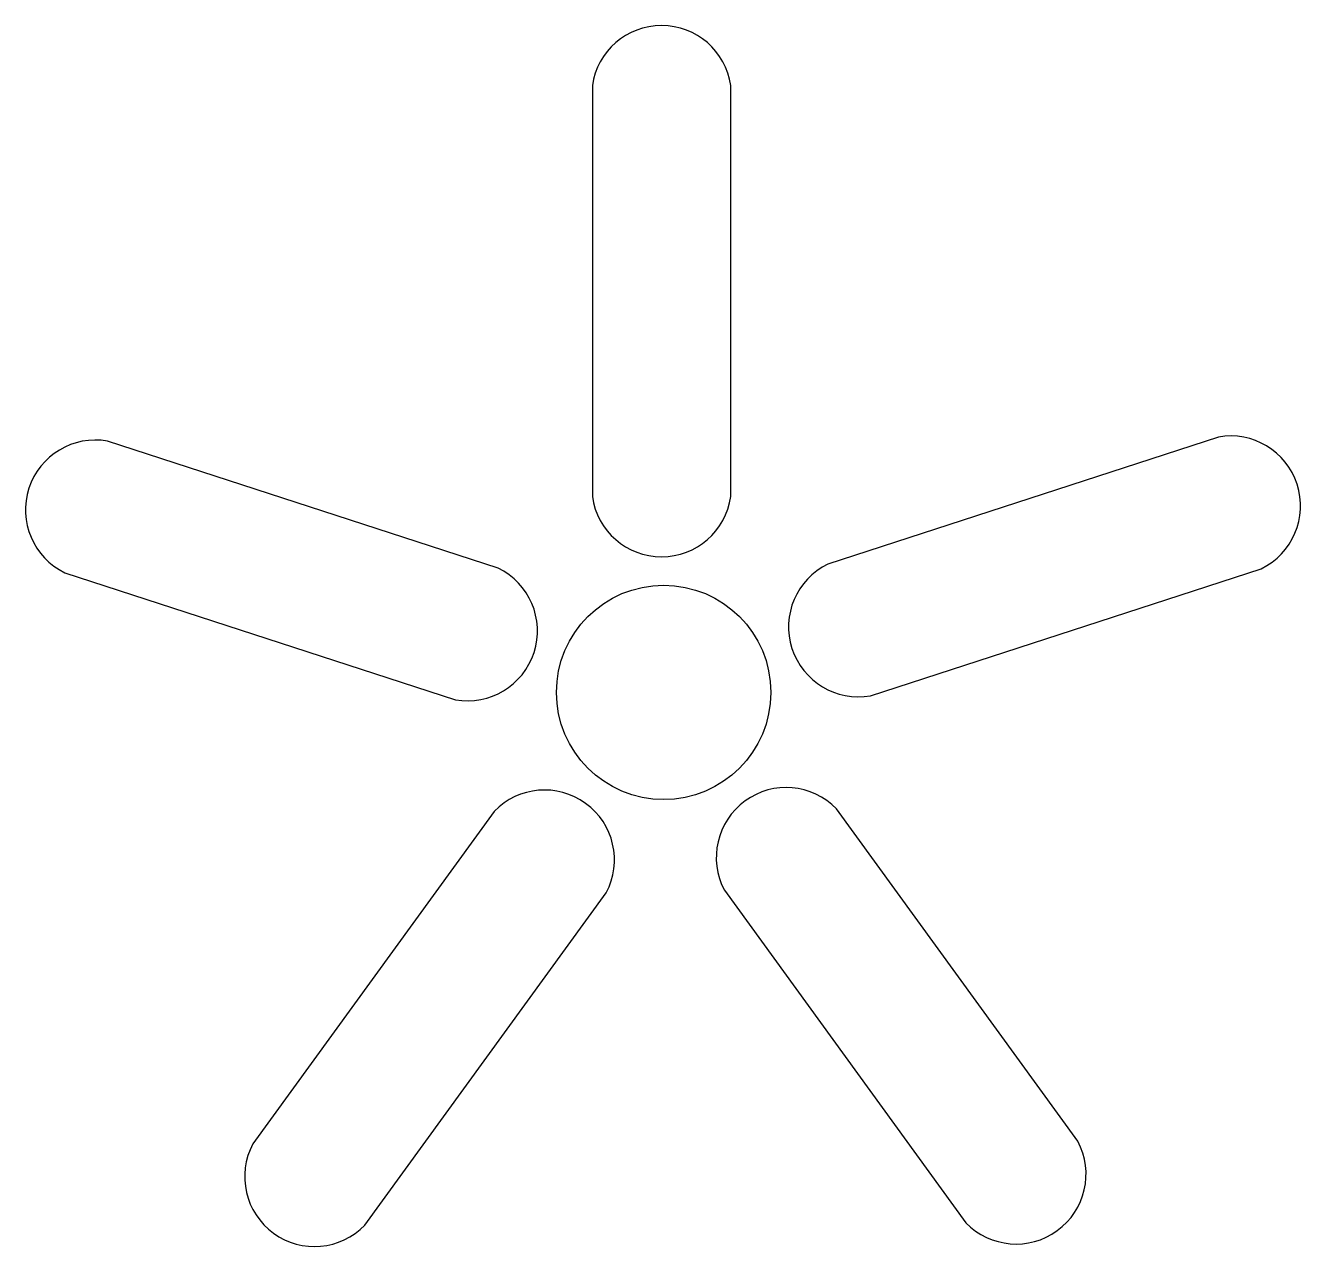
# Model space of a CAD drawing. Extents: x -24.5 to 24.5, y -21.3 to 25.6.
import ezdxf

# ---------------------------------------------------------------- set-up
doc = ezdxf.new("R2010")
doc.units = 0
doc.header["$LTSCALE"] = 24
doc.header["$MEASUREMENT"] = 0
doc.layers.get('0').update_dxf_attribs({"linetype": 'CONTINUOUS'})

msp = doc.modelspace()

# ---------------------------------------------------------------- linework, layer by layer
at = {"color": 7}
for points in [[(2.576, 7.517), (2.576, 23.292, 0.86891), (-2.738, 23.292), (-2.738, 7.517, 0.86891)], [(7.945, -0.127), (22.948, 4.748, 0.86891), (21.306, 9.802), (6.303, 4.927, 0.86891)], [(-6.353, 4.773), (-21.356, 9.647, 0.86891), (-22.998, 4.594), (-7.995, -0.281, 0.86891)], [(-6.502, -4.567), (-15.775, -17.33, 0.86891), (-11.476, -20.453), (-2.203, -7.691, 0.86891)], [(2.334, -7.596), (11.607, -20.358, 0.86891), (15.906, -17.234), (6.634, -4.472, 0.86891)]]:
    msp.add_lwpolyline(points, format="xyb", close=True, dxfattribs=at)
msp.add_circle((0, 0), 4.115, dxfattribs=at)

doc.saveas('drawing.dxf')
